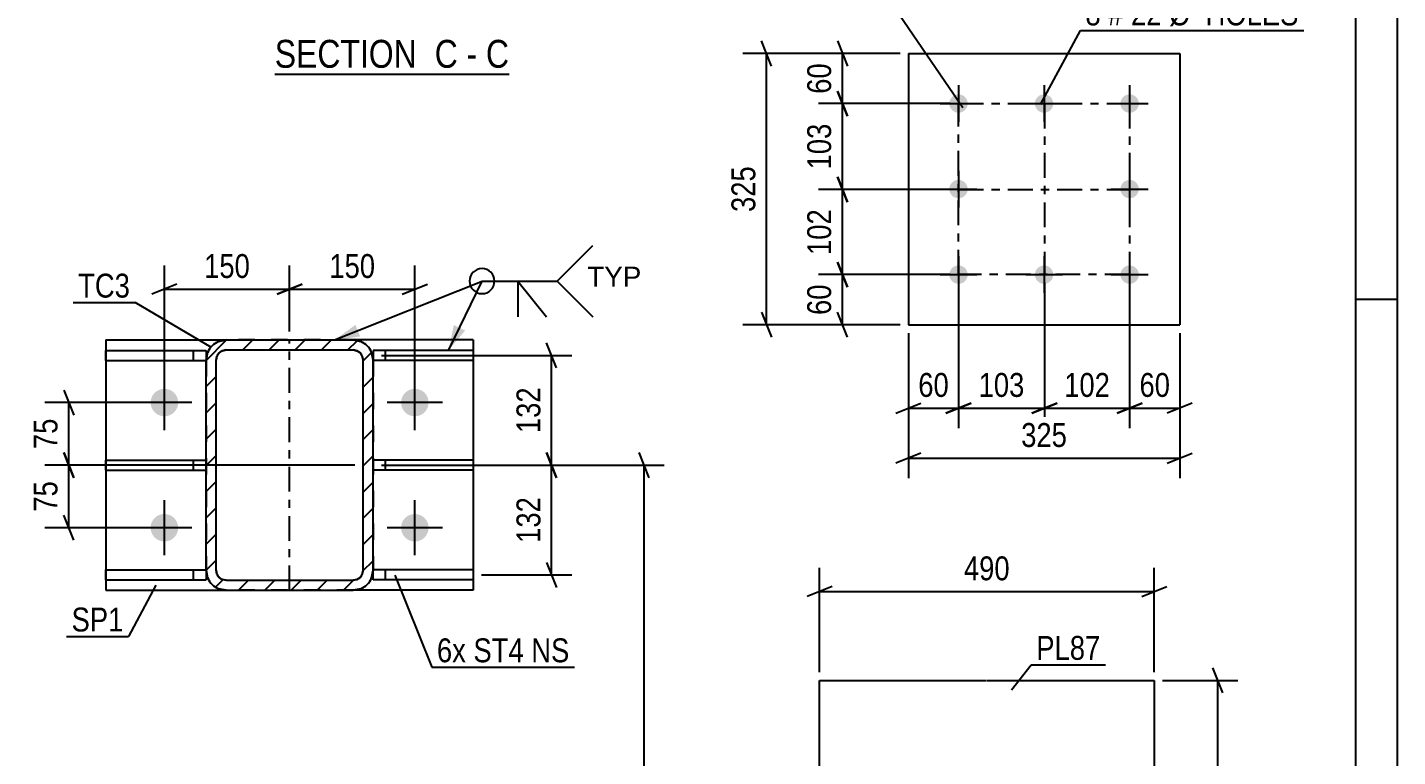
# Model space of a CAD drawing. Header units: millimetres. Extents: x 0 to 594, y 0 to 420.
# Drawn here: x 429.9 to 594, y 243.2 to 330.6 of the extents above; entities that cross this region are included whole.
import ezdxf

# ---------------------------------------------------------------- set-up
doc = ezdxf.new("R2010")
doc.units = ezdxf.units.MM
doc.linetypes.add('DXK_LINE_DOT2', pattern=[3.9198, 1.9599, -1.9599])
doc.linetypes.add('DXK_LINE_DOT3', pattern=[5.9187, 2.979, -0.9799, 0.9799, -0.9799])
doc.styles.add('Arial', font='arial.ttf', dxfattribs={"height": 0.2})
doc.styles.add('Arial Narrow', font='ARIALN.TTF', dxfattribs={"height": 0.2})

# ---------------------------------------------------------------- blocks, each defined once
blk = doc.blocks.new('Unknown-681868478-1131')
at = {"color": 5, "linetype": 'Continuous'}
for p, q in [((594, 0), (594, 420)), ((589, 5), (589, 415)), ((594, 298), (589, 298))]:
    blk.add_line(p, q, dxfattribs=at)
blk = doc.blocks.new('Unknown-681868478-11 - 9034')
at = {"color": 6, "linetype": 'Continuous'}
blk.add_line((459.49, 325.02), (487.56, 325.02), dxfattribs=at)
at = {"color": 0, "linetype": 'Continuous'}
for points in [[(477.6, 325.77), (477.6, 329.27), (459.49, 329.27), (459.49, 325.77)], [(481.42, 325.77), (481.42, 329.27), (478.65, 329.27), (478.65, 325.77)], [(483.74, 325.77), (483.74, 329.27), (482.47, 329.27), (482.47, 325.77)], [(487.56, 325.77), (487.56, 329.27), (484.79, 329.27), (484.79, 325.77)]]:
    blk.add_wipeout(points, dxfattribs=at)
at = {"color": 7, "linetype": 'Continuous', "style": 'Arial Narrow'}
for s, p in [('SECTION ', (459.49, 325.77)), ('C', (478.65, 325.77)), ('C', (484.79, 325.77)), ('-', (482.47, 325.77))]:
    blk.add_text(s, height=3.34, dxfattribs=at).set_placement(p)
blk = doc.blocks.new('Part-681868478-2652 - 2588')
at = {"color": 2, "linetype": 'Continuous'}
for p, q in [((439.27, 264.4), (439.27, 265.6)), ((439.27, 265.6), (451.27, 265.6)), ((439.27, 264.4), (451.27, 264.4)), ((451.27, 265.55), (451.27, 264.4))]:
    blk.add_line(p, q, dxfattribs=at)
at = {"color": 7, "linetype": 'DXK_LINE_DOT2'}
for p, q in [((449.77, 264.4), (449.77, 265.6)), ((451.27, 265.55), (451.27, 265.6)), ((451.27, 265.6), (451.27, 265.55))]:
    blk.add_line(p, q, dxfattribs=at)
blk = doc.blocks.new('Part-681868478-2667 - 2588')
at = {"color": 2, "linetype": 'Continuous'}
for p, q in [((483.27, 265.6), (471.27, 265.6)), ((471.27, 264.4), (471.27, 265.55)), ((483.27, 264.4), (471.27, 264.4)), ((483.27, 265.6), (483.27, 264.4))]:
    blk.add_line(p, q, dxfattribs=at)
at = {"color": 7, "linetype": 'DXK_LINE_DOT2'}
for p, q in [((471.27, 265.55), (471.27, 265.6)), ((471.27, 265.6), (471.27, 265.55)), ((472.77, 264.4), (472.77, 265.6))]:
    blk.add_line(p, q, dxfattribs=at)
blk = doc.blocks.new('Bolt-681868478-2595 - 2588')
at = {"linetype": 'Continuous'}
for points in [[(444.62, 285.65, -1), (447.92, 285.65, -1)], [(474.62, 285.65, -1), (477.92, 285.65, -1)], [(444.62, 270.65, -1), (447.92, 270.65, -1)], [(474.62, 270.65, -1), (477.92, 270.65, -1)]]:
    blk.add_hatch(color=1, dxfattribs=at).paths.add_polyline_path(points)
at = {"color": 1, "linetype": 'Continuous'}
for p, q in [((446.27, 282.35), (446.27, 288.95)), ((476.27, 282.35), (476.27, 288.95)), ((449.57, 285.65), (442.97, 285.65)), ((479.57, 285.65), (472.97, 285.65)), ((446.27, 267.35), (446.27, 273.95)), ((476.27, 267.35), (476.27, 273.95)), ((449.57, 270.65), (442.97, 270.65)), ((479.57, 270.65), (472.97, 270.65))]:
    blk.add_line(p, q, dxfattribs=at)
blk = doc.blocks.new('Part-681868478-2637 - 2588')
at = {"color": 2, "linetype": 'Continuous'}
for p, q in [((483.27, 291.9), (471.27, 291.9)), ((471.27, 291.9), (471.27, 290.75)), ((483.27, 290.7), (471.27, 290.7)), ((483.27, 291.9), (483.27, 290.7))]:
    blk.add_line(p, q, dxfattribs=at)
at = {"color": 7, "linetype": 'DXK_LINE_DOT2'}
for p, q in [((471.27, 290.75), (471.27, 290.7)), ((472.77, 290.7), (472.77, 291.9))]:
    blk.add_line(p, q, dxfattribs=at)
blk = doc.blocks.new('Part-681868478-2688 - 2588')
at = {"color": 2, "linetype": 'Continuous'}
for p, q in [((439.27, 277.55), (439.27, 278.75)), ((439.27, 278.75), (451.27, 278.75)), ((439.27, 277.55), (451.27, 277.55))]:
    blk.add_line(p, q, dxfattribs=at)
at = {"color": 7, "linetype": 'DXK_LINE_DOT2'}
for p, q in [((449.77, 277.55), (449.77, 278.75)), ((451.27, 278.75), (451.27, 277.55))]:
    blk.add_line(p, q, dxfattribs=at)
blk = doc.blocks.new('Part-681868478-2698 - 2588')
at = {"color": 2, "linetype": 'Continuous'}
for p, q in [((439.27, 290.7), (439.27, 291.9)), ((439.27, 291.9), (451.27, 291.9)), ((439.27, 290.7), (451.27, 290.7)), ((451.27, 291.9), (451.27, 290.75))]:
    blk.add_line(p, q, dxfattribs=at)
at = {"color": 7, "linetype": 'DXK_LINE_DOT2'}
for p, q in [((449.77, 290.7), (449.77, 291.9)), ((451.27, 290.75), (451.27, 290.7))]:
    blk.add_line(p, q, dxfattribs=at)
blk = doc.blocks.new('Part-681868478-2703 - 2588')
at = {"color": 2, "linetype": 'Continuous'}
for p, q in [((483.27, 278.75), (471.27, 278.75)), ((483.27, 277.55), (471.27, 277.55)), ((483.27, 278.75), (483.27, 277.55))]:
    blk.add_line(p, q, dxfattribs=at)
at = {"color": 7, "linetype": 'DXK_LINE_DOT2'}
for p, q in [((471.27, 278.75), (471.27, 277.55)), ((472.77, 277.55), (472.77, 278.75))]:
    blk.add_line(p, q, dxfattribs=at)
blk = doc.blocks.new('Part-681868478-2722 - 2588')
at = {"linetype": 'Continuous'}
h = blk.add_hatch(dxfattribs=at)
h.set_pattern_fill('', scale=0.7, style=0, pattern_type=0)
h.set_pattern_definition([(45, (451.2707, 265.5543), (-1.57154, 1.57154), [])])
h.paths.add_polyline_path([(451.27, 290.75), (451.27, 265.55), (451.45, 264.64), (451.97, 263.86), (452.75, 263.34), (453.67, 263.15), (468.87, 263.15), (469.79, 263.34), (470.57, 263.86), (471.09, 264.64), (471.27, 265.55), (471.27, 290.75), (471.09, 291.67), (470.57, 292.45), (469.79, 292.97), (468.87, 293.15), (453.67, 293.15), (452.75, 292.97), (451.97, 292.45), (451.45, 291.67)])
h.paths.add_polyline_path([(452.82, 291.6), (453.21, 291.86), (453.67, 291.95), (468.87, 291.95), (469.33, 291.86), (469.72, 291.6), (469.98, 291.21), (470.07, 290.75), (470.07, 265.55), (469.98, 265.1), (469.72, 264.71), (469.33, 264.45), (468.87, 264.35), (453.67, 264.35), (453.21, 264.45), (452.82, 264.71), (452.56, 265.1), (452.47, 265.55), (452.47, 290.75), (452.56, 291.21)])
at = {"color": 7, "linetype": 'DXK_LINE_DOT2'}
for p, q in [((452.75, 292.97), (453.67, 293.15)), ((453.67, 293.15), (468.87, 293.15)), ((468.87, 293.15), (469.79, 292.97)), ((451.27, 290.75), (451.45, 291.67)), ((451.27, 290.75), (451.27, 265.55)), ((452.56, 291.21), (452.47, 290.75)), ((452.47, 265.55), (452.47, 290.75)), ((453.67, 291.95), (453.21, 291.86)), ((453.67, 291.95), (468.87, 291.95)), ((469.33, 291.86), (468.87, 291.95)), ((470.07, 290.75), (469.98, 291.21)), ((470.07, 265.55), (470.07, 290.75)), ((471.09, 291.67), (471.27, 290.75)), ((471.27, 290.75), (471.27, 265.55)), ((451.45, 264.64), (451.27, 265.55)), ((452.47, 265.55), (452.56, 265.1)), ((453.21, 264.45), (453.67, 264.35)), ((453.67, 264.35), (468.87, 264.35)), ((468.87, 264.35), (469.33, 264.45)), ((469.98, 265.1), (470.07, 265.55)), ((471.27, 265.55), (471.09, 264.64)), ((453.67, 263.15), (452.75, 263.34)), ((453.67, 263.15), (468.87, 263.15)), ((469.79, 263.34), (468.87, 263.15))]:
    blk.add_line(p, q, dxfattribs=at)
at = {"color": 2, "linetype": 'Continuous'}
for p, q in [((453.67, 293.15), (452.75, 292.97)), ((453.67, 293.15), (468.87, 293.15)), ((469.79, 292.97), (468.87, 293.15)), ((451.45, 291.67), (451.27, 290.75)), ((451.27, 265.55), (451.27, 290.75)), ((452.47, 290.75), (452.56, 291.21)), ((452.47, 265.55), (452.47, 290.75)), ((453.21, 291.86), (453.67, 291.95)), ((453.67, 291.95), (468.87, 291.95)), ((468.87, 291.95), (469.33, 291.86)), ((469.98, 291.21), (470.07, 290.75)), ((470.07, 265.55), (470.07, 290.75)), ((471.27, 290.75), (471.09, 291.67)), ((471.27, 265.55), (471.27, 290.75)), ((451.27, 265.55), (451.45, 264.64)), ((452.56, 265.1), (452.47, 265.55)), ((453.67, 264.35), (453.21, 264.45)), ((453.67, 264.35), (468.87, 264.35)), ((469.33, 264.45), (468.87, 264.35)), ((470.07, 265.55), (469.98, 265.1)), ((471.09, 264.64), (471.27, 265.55)), ((452.75, 263.34), (453.67, 263.15)), ((453.67, 263.15), (468.87, 263.15)), ((468.87, 263.15), (469.79, 263.34))]:
    blk.add_line(p, q, dxfattribs=at)
at = {"color": 7, "linetype": 'DXK_LINE_DOT3'}
blk.add_line((461.27, 278.15), (461.27, 278.15), dxfattribs=at)
at = {"color": 7, "linetype": 'DXK_LINE_DOT2'}
for centre, radius, start, end in [((453.67, 290.75), 2.4, 112.5, 157.5), ((468.87, 290.75), 2.4, 22.5, 67.5), ((453.67, 290.75), 1.2, 112.5, 157.5), ((468.87, 290.75), 1.2, 22.5, 67.5), ((453.67, 265.55), 2.4, 202.5, 247.5), ((453.67, 265.55), 1.2, 202.5, 247.5), ((468.87, 265.55), 1.2, 292.5, 337.5), ((468.87, 265.55), 2.4, 292.5, 337.5)]:
    blk.add_arc(centre, radius, start, end, dxfattribs=at)
at = {"color": 2, "linetype": 'Continuous'}
for centre, radius, start, end in [((453.67, 290.75), 2.4, 112.5, 157.5), ((468.87, 290.75), 2.4, 22.5, 67.5), ((453.67, 290.75), 1.2, 112.5, 157.5), ((468.87, 290.75), 1.2, 22.5, 67.5), ((453.67, 265.55), 2.4, 202.5, 247.5), ((453.67, 265.55), 1.2, 202.5, 247.5), ((468.87, 265.55), 1.2, 292.5, 337.5), ((468.87, 265.55), 2.4, 292.5, 337.5)]:
    blk.add_arc(centre, radius, start, end, dxfattribs=at)
blk = doc.blocks.new('Part-681868478-2749 - 2588')
at = {"color": 2, "linetype": 'Continuous'}
for p, q in [((439.27, 293.15), (439.27, 263.15)), ((439.27, 293.15), (453.67, 293.15)), ((483.27, 293.15), (468.87, 293.15)), ((483.27, 293.15), (483.27, 263.15)), ((439.27, 263.15), (453.67, 263.15)), ((483.27, 263.15), (468.87, 263.15))]:
    blk.add_line(p, q, dxfattribs=at)
at = {"color": 7, "linetype": 'DXK_LINE_DOT2'}
for p, q in [((468.87, 293.15), (453.67, 293.15)), ((468.87, 263.15), (453.67, 263.15))]:
    blk.add_line(p, q, dxfattribs=at)
at = {"color": 7, "linetype": 'DXK_LINE_DOT3'}
blk.add_line((461.27, 263.15), (461.27, 293.15), dxfattribs=at)
blk = doc.blocks.new('Part-681868478-12249 - 12248')
at = {"color": 2, "linetype": 'Continuous'}
for p, q in [((524.75, 203.35), (524.75, 252.35)), ((524.75, 252.35), (544.75, 252.35)), ((544.85, 252.35), (564.85, 252.35)), ((564.85, 252.35), (564.85, 203.35)), ((544.75, 203.35), (524.75, 203.35)), ((564.85, 203.35), (544.85, 203.35))]:
    blk.add_line(p, q, dxfattribs=at)
blk = doc.blocks.new('Part-681868478-12284 - 12283')
at = {"color": 2, "linetype": 'Continuous'}
for p, q in [((535.4, 327.48), (535.4, 294.98)), ((535.4, 327.48), (567.9, 327.48)), ((567.9, 327.48), (567.9, 294.98)), ((535.4, 294.98), (567.9, 294.98))]:
    blk.add_line(p, q, dxfattribs=at)
blk = doc.blocks.new('Bolt-681868478-12285 - 12283')
at = {"linetype": 'Continuous'}
for points in [[(541.4, 322.58, -1), (541.4, 320.38, -1)], [(551.65, 322.58, -1), (551.65, 320.38, -1)], [(561.9, 322.58, -1), (561.9, 320.38, -1)], [(541.4, 312.33, -1), (541.4, 310.13, -1)], [(561.9, 312.33, -1), (561.9, 310.13, -1)], [(541.4, 302.08, -1), (541.4, 299.88, -1)], [(551.65, 302.08, -1), (551.65, 299.88, -1)], [(561.9, 302.08, -1), (561.9, 299.88, -1)]]:
    blk.add_hatch(color=1, dxfattribs=at).paths.add_polyline_path(points)
at = {"color": 1, "linetype": 'Continuous'}
for p, q in [((541.4, 323.68), (541.4, 319.28)), ((551.65, 323.68), (551.65, 319.28)), ((561.9, 323.68), (561.9, 319.28)), ((539.2, 321.48), (543.6, 321.48)), ((549.45, 321.48), (553.85, 321.48)), ((559.7, 321.48), (564.1, 321.48)), ((541.4, 313.43), (541.4, 309.03)), ((561.9, 313.43), (561.9, 309.03)), ((539.2, 311.23), (543.6, 311.23)), ((559.7, 311.23), (564.1, 311.23)), ((541.4, 303.18), (541.4, 298.78)), ((551.65, 303.18), (551.65, 298.78)), ((561.9, 303.18), (561.9, 298.78)), ((539.2, 300.98), (543.6, 300.98)), ((549.45, 300.98), (553.85, 300.98)), ((559.7, 300.98), (564.1, 300.98))]:
    blk.add_line(p, q, dxfattribs=at)
blk = doc.blocks.new('Rectangle-681868478-13965 - 12283')
at = {"color": 1, "linetype": 'DXK_LINE_DOT3'}
blk.add_lwpolyline([(541.4, 321.48), (561.9, 321.48), (561.9, 300.98), (541.4, 300.98), (541.4, 321.48)], close=True, dxfattribs=at)
blk = doc.blocks.new('Line-681868478-13975 - 12283')
at = {"color": 1, "linetype": 'DXK_LINE_DOT3'}
blk.add_line((551.7, 321.48), (551.7, 300.98), dxfattribs=at)
blk = doc.blocks.new('Line-681868478-13982 - 12283')
at = {"color": 1, "linetype": 'DXK_LINE_DOT3'}
blk.add_line((541.4, 311.18), (561.9, 311.18), dxfattribs=at)
blk = doc.blocks.new('StraightDimension-681868478-8924 - 2588')
at = {"color": 7, "linetype": 'Continuous'}
for p, q in [((434.21, 279.65), (435.41, 276.65)), ((469.07, 278.15), (431.96, 278.15)), ((434.81, 270.65), (434.81, 278.15)), ((435.41, 269.15), (434.21, 272.15)), ((445.27, 270.65), (431.96, 270.65))]:
    blk.add_line(p, q, dxfattribs=at)
at = {"color": 0}
blk.add_wipeout([(434.06, 276.83), (429.86, 276.83), (429.86, 271.98), (434.06, 271.98)], dxfattribs=at)
at = {"color": 3, "style": 'Arial Narrow'}
blk.add_text('75', height=2.863, rotation=90.0002, dxfattribs=at).set_placement((433.46, 272.58))
blk = doc.blocks.new('StraightDimension-681868478-8923 - 2588')
at = {"color": 7, "linetype": 'Continuous'}
for p, q in [((445.27, 285.65), (431.96, 285.65)), ((434.21, 287.15), (435.41, 284.15)), ((434.81, 278.15), (434.81, 285.65)), ((435.41, 276.65), (434.21, 279.65)), ((469.07, 278.15), (431.96, 278.15))]:
    blk.add_line(p, q, dxfattribs=at)
at = {"color": 0}
blk.add_wipeout([(434.06, 284.33), (429.86, 284.33), (429.86, 279.48), (434.06, 279.48)], dxfattribs=at)
at = {"color": 3, "style": 'Arial Narrow'}
blk.add_text('75', height=2.863, rotation=90.0002, dxfattribs=at).set_placement((433.46, 280.08))
blk = doc.blocks.new('StraightDimension-681868478-8889 - 2588')
at = {"color": 7, "linetype": 'Continuous'}
for p, q in [((461.27, 294.15), (461.27, 302.08)), ((476.27, 286.65), (476.27, 302.08)), ((462.77, 299.83), (459.77, 298.63)), ((461.27, 299.23), (476.27, 299.23)), ((474.77, 298.63), (477.77, 299.83))]:
    blk.add_line(p, q, dxfattribs=at)
at = {"color": 0}
blk.add_wipeout([(472.11, 299.98), (472.11, 304.18), (465.43, 304.18), (465.43, 299.98)], dxfattribs=at)
at = {"color": 3, "style": 'Arial Narrow'}
blk.add_text('150', height=2.863, dxfattribs=at).set_placement((466.03, 300.58))
blk = doc.blocks.new('StraightDimension-681868478-8856 - 2588')
at = {"color": 7, "linetype": 'Continuous'}
for p, q in [((504.33, 276.65), (503.13, 279.65)), ((472.27, 278.15), (506.13, 278.15)), ((503.73, 195.15), (503.73, 278.15)), ((503.13, 196.65), (504.33, 193.65)), ((472.27, 195.15), (506.13, 195.15))]:
    blk.add_line(p, q, dxfattribs=at)
at = {"color": 0}
blk.add_wipeout([(502.98, 240.91), (498.78, 240.91), (498.78, 232.4), (502.98, 232.4)], dxfattribs=at)
at = {"color": 3, "style": 'Arial Narrow'}
blk.add_text('3190', height=2.863, rotation=90.0002, dxfattribs=at).set_placement((502.38, 233))
blk = doc.blocks.new('StraightDimension-681868478-8870 - 2588')
at = {"color": 7, "linetype": 'Continuous'}
for p, q in [((493.26, 289.8), (492.06, 292.8)), ((472.27, 291.3), (495.06, 291.3)), ((492.66, 278.15), (492.66, 291.3)), ((492.06, 279.65), (493.26, 276.65)), ((472.27, 278.15), (495.06, 278.15))]:
    blk.add_line(p, q, dxfattribs=at)
at = {"color": 0}
blk.add_wipeout([(491.91, 288.07), (487.71, 288.07), (487.71, 281.39), (491.91, 281.39)], dxfattribs=at)
at = {"color": 3, "style": 'Arial Narrow'}
blk.add_text('132', height=2.863, rotation=90.0002, dxfattribs=at).set_placement((491.31, 281.99))
blk = doc.blocks.new('StraightDimension-681868478-8871 - 2588')
at = {"color": 7, "linetype": 'Continuous'}
for p, q in [((493.26, 276.65), (492.06, 279.65)), ((472.27, 278.15), (495.06, 278.15)), ((492.66, 265), (492.66, 278.15)), ((492.06, 266.5), (493.26, 263.5)), ((484.27, 265), (495.06, 265))]:
    blk.add_line(p, q, dxfattribs=at)
at = {"color": 0}
blk.add_wipeout([(491.91, 274.92), (487.71, 274.92), (487.71, 268.24), (491.91, 268.24)], dxfattribs=at)
at = {"color": 3, "style": 'Arial Narrow'}
blk.add_text('132', height=2.863, rotation=90.0002, dxfattribs=at).set_placement((491.31, 268.84))
blk = doc.blocks.new('StraightDimension-681868478-8890 - 2588')
at = {"color": 7, "linetype": 'Continuous'}
for p, q in [((446.27, 286.65), (446.27, 302.08)), ((461.27, 294.15), (461.27, 302.08)), ((447.77, 299.83), (444.77, 298.63)), ((446.27, 299.23), (461.27, 299.23)), ((459.77, 298.63), (462.77, 299.83))]:
    blk.add_line(p, q, dxfattribs=at)
at = {"color": 0}
blk.add_wipeout([(457.11, 299.98), (457.11, 304.18), (450.43, 304.18), (450.43, 299.98)], dxfattribs=at)
at = {"color": 3, "style": 'Arial Narrow'}
blk.add_text('150', height=2.863, dxfattribs=at).set_placement((451.03, 300.58))
blk = doc.blocks.new('StraightDimension-681868478-12628 - 12248')
at = {"color": 7, "linetype": 'Continuous'}
for p, q in [((573.06, 250.85), (571.86, 253.85)), ((565.85, 252.35), (574.86, 252.35)), ((572.46, 203.35), (572.46, 252.35)), ((571.86, 204.85), (573.06, 201.85)), ((565.85, 203.35), (574.86, 203.35))]:
    blk.add_line(p, q, dxfattribs=at)
at = {"color": 0}
blk.add_wipeout([(571.71, 231.19), (567.51, 231.19), (567.51, 224.51), (571.71, 224.51)], dxfattribs=at)
at = {"color": 3, "style": 'Arial Narrow'}
blk.add_text('490', height=2.863, rotation=90.0002, dxfattribs=at).set_placement((571.11, 225.11))
blk = doc.blocks.new('StraightDimension-681868478-12632 - 12248')
at = {"color": 7, "linetype": 'Continuous'}
for p, q in [((524.75, 253.35), (524.75, 265.85)), ((564.85, 253.35), (564.85, 265.85)), ((526.25, 263.6), (523.25, 262.4)), ((524.75, 263), (564.85, 263)), ((563.35, 262.4), (566.35, 263.6))]:
    blk.add_line(p, q, dxfattribs=at)
at = {"color": 0}
blk.add_wipeout([(548.14, 263.75), (548.14, 267.95), (541.45, 267.95), (541.45, 263.75)], dxfattribs=at)
at = {"color": 3, "style": 'Arial Narrow'}
blk.add_text('490', height=2.863, dxfattribs=at).set_placement((542.05, 264.35))
blk = doc.blocks.new('StraightDimension-681868478-12668 - 12283')
at = {"color": 7, "linetype": 'Continuous'}
for p, q in [((519.01, 325.98), (517.81, 328.98)), ((534.4, 327.48), (515.56, 327.48)), ((518.41, 294.98), (518.41, 327.48)), ((517.81, 296.48), (519.01, 293.48)), ((534.4, 294.98), (515.56, 294.98))]:
    blk.add_line(p, q, dxfattribs=at)
at = {"color": 0}
blk.add_wipeout([(517.66, 314.57), (513.46, 314.57), (513.46, 307.89), (517.66, 307.89)], dxfattribs=at)
at = {"color": 3, "style": 'Arial Narrow'}
blk.add_text('325', height=2.863, rotation=90.0002, dxfattribs=at).set_placement((517.06, 308.49))
blk = doc.blocks.new('StraightDimension-681868478-12672 - 12283')
at = {"color": 7, "linetype": 'Continuous'}
for p, q in [((561.9, 299.98), (561.9, 282.58)), ((567.9, 293.98), (567.9, 282.58)), ((560.4, 284.38), (563.4, 285.58)), ((561.9, 284.98), (567.9, 284.98)), ((569.4, 285.58), (566.4, 284.38))]:
    blk.add_line(p, q, dxfattribs=at)
at = {"color": 0}
blk.add_wipeout([(567.33, 285.73), (567.33, 289.93), (562.48, 289.93), (562.48, 285.73)], dxfattribs=at)
at = {"color": 3, "style": 'Arial Narrow'}
blk.add_text('60', height=2.863, dxfattribs=at).set_placement((563.08, 286.33))
blk = doc.blocks.new('StraightDimension-681868478-12673 - 12283')
at = {"color": 7, "linetype": 'Continuous'}
for p, q in [((551.7, 299.98), (551.7, 282.58)), ((561.9, 299.98), (561.9, 282.58)), ((550.2, 284.38), (553.2, 285.58)), ((551.7, 284.98), (561.9, 284.98)), ((563.4, 285.58), (560.4, 284.38))]:
    blk.add_line(p, q, dxfattribs=at)
at = {"color": 0}
blk.add_wipeout([(560.15, 285.73), (560.15, 289.93), (553.46, 289.93), (553.46, 285.73)], dxfattribs=at)
at = {"color": 3, "style": 'Arial Narrow'}
blk.add_text('102', height=2.863, dxfattribs=at).set_placement((554.06, 286.33))
blk = doc.blocks.new('StraightDimension-681868478-12674 - 12283')
at = {"color": 7, "linetype": 'Continuous'}
for p, q in [((541.4, 299.98), (541.4, 282.58)), ((551.7, 299.98), (551.7, 282.58)), ((539.9, 284.38), (542.9, 285.58)), ((541.4, 284.98), (551.7, 284.98)), ((553.2, 285.58), (550.2, 284.38))]:
    blk.add_line(p, q, dxfattribs=at)
at = {"color": 0}
blk.add_wipeout([(549.9, 285.73), (549.9, 289.93), (543.21, 289.93), (543.21, 285.73)], dxfattribs=at)
at = {"color": 3, "style": 'Arial Narrow'}
blk.add_text('103', height=2.863, dxfattribs=at).set_placement((543.81, 286.33))
blk = doc.blocks.new('StraightDimension-681868478-12675 - 12283')
at = {"color": 7, "linetype": 'Continuous'}
for p, q in [((541.4, 299.98), (541.4, 282.58)), ((535.4, 293.98), (535.4, 282.58)), ((533.9, 284.38), (536.9, 285.58)), ((535.4, 284.98), (541.4, 284.98)), ((542.9, 285.58), (539.9, 284.38))]:
    blk.add_line(p, q, dxfattribs=at)
at = {"color": 0}
blk.add_wipeout([(540.83, 285.73), (540.83, 289.93), (535.98, 289.93), (535.98, 285.73)], dxfattribs=at)
at = {"color": 3, "style": 'Arial Narrow'}
blk.add_text('60', height=2.863, dxfattribs=at).set_placement((536.58, 286.33))
blk = doc.blocks.new('StraightDimension-681868478-12688 - 12283')
at = {"color": 7, "linetype": 'Continuous'}
for p, q in [((535.4, 293.98), (535.4, 276.58)), ((567.9, 293.98), (567.9, 276.58)), ((536.9, 279.58), (533.9, 278.38)), ((566.4, 278.38), (569.4, 279.58)), ((535.4, 278.98), (567.9, 278.98))]:
    blk.add_line(p, q, dxfattribs=at)
at = {"color": 0}
blk.add_wipeout([(555, 279.73), (555, 283.93), (548.31, 283.93), (548.31, 279.73)], dxfattribs=at)
at = {"color": 3, "style": 'Arial Narrow'}
blk.add_text('325', height=2.863, dxfattribs=at).set_placement((548.91, 280.33))
blk = doc.blocks.new('StraightDimension-681868478-23333 - 12283')
at = {"color": 7, "linetype": 'Continuous'}
for p, q in [((526.89, 328.98), (528.09, 325.98)), ((534.4, 327.48), (524.64, 327.48)), ((527.49, 321.48), (527.49, 327.48)), ((528.09, 319.98), (526.89, 322.98)), ((540.4, 321.48), (524.64, 321.48))]:
    blk.add_line(p, q, dxfattribs=at)
at = {"color": 0}
blk.add_wipeout([(526.74, 326.91), (522.54, 326.91), (522.54, 322.05), (526.74, 322.05)], dxfattribs=at)
at = {"color": 3, "style": 'Arial Narrow'}
blk.add_text('60', height=2.863, rotation=90.0002, dxfattribs=at).set_placement((526.14, 322.65))
blk = doc.blocks.new('StraightDimension-681868478-23334 - 12283')
at = {"color": 7, "linetype": 'Continuous'}
for p, q in [((526.89, 322.98), (528.09, 319.98)), ((540.4, 321.48), (524.64, 321.48)), ((527.49, 311.18), (527.49, 321.48)), ((528.09, 309.68), (526.89, 312.68)), ((540.4, 311.18), (524.64, 311.18))]:
    blk.add_line(p, q, dxfattribs=at)
at = {"color": 0}
blk.add_wipeout([(526.74, 319.67), (522.54, 319.67), (522.54, 312.99), (526.74, 312.99)], dxfattribs=at)
at = {"color": 3, "style": 'Arial Narrow'}
blk.add_text('103', height=2.863, rotation=90.0002, dxfattribs=at).set_placement((526.14, 313.59))
blk = doc.blocks.new('StraightDimension-681868478-23335 - 12283')
at = {"color": 7, "linetype": 'Continuous'}
for p, q in [((526.89, 312.68), (528.09, 309.68)), ((540.4, 311.18), (524.64, 311.18)), ((527.49, 300.98), (527.49, 311.18)), ((528.09, 299.48), (526.89, 302.48)), ((540.4, 300.98), (524.64, 300.98))]:
    blk.add_line(p, q, dxfattribs=at)
at = {"color": 0}
blk.add_wipeout([(526.74, 309.42), (522.54, 309.42), (522.54, 302.74), (526.74, 302.74)], dxfattribs=at)
at = {"color": 3, "style": 'Arial Narrow'}
blk.add_text('102', height=2.863, rotation=90.0002, dxfattribs=at).set_placement((526.14, 303.34))
blk = doc.blocks.new('StraightDimension-681868478-23336 - 12283')
at = {"color": 7, "linetype": 'Continuous'}
for p, q in [((526.89, 302.48), (528.09, 299.48)), ((540.4, 300.98), (524.64, 300.98)), ((527.49, 294.98), (527.49, 300.98)), ((528.09, 293.48), (526.89, 296.48)), ((534.4, 294.98), (524.64, 294.98))]:
    blk.add_line(p, q, dxfattribs=at)
at = {"color": 0}
blk.add_wipeout([(526.74, 300.41), (522.54, 300.41), (522.54, 295.55), (526.74, 295.55)], dxfattribs=at)
at = {"color": 3, "style": 'Arial Narrow'}
blk.add_text('60', height=2.863, rotation=90.0002, dxfattribs=at).set_placement((526.14, 296.15))
blk = doc.blocks.new('MarkSet-681868478-9609 - 2588')
at = {"color": 0}
for points in [[(482.39, 254.53), (482.39, 257.53), (478.92, 257.53), (478.92, 254.53)], [(489.32, 254.53), (489.32, 257.53), (483.29, 257.53), (483.29, 254.53)], [(494.78, 254.53), (494.78, 257.53), (490.22, 257.53), (490.22, 254.53)]]:
    blk.add_wipeout(points, dxfattribs=at)
for points in [[(482.39, 254.53), (482.39, 257.53), (478.92, 257.53), (478.92, 254.53)], [(489.32, 254.53), (489.32, 257.53), (483.29, 257.53), (483.29, 254.53)], [(494.78, 254.53), (494.78, 257.53), (490.22, 257.53), (490.22, 254.53)]]:
    blk.add_wipeout(points, dxfattribs=at)
at = {"color": 30, "linetype": 'Continuous'}
for p, q in [((473.88, 264.97), (478.32, 253.93)), ((478.32, 253.93), (495.38, 253.93))]:
    blk.add_line(p, q, dxfattribs=at)
at = {"color": 3, "style": 'Arial Narrow'}
for s, p in [('6x', (478.92, 254.53)), ('ST4', (483.29, 254.53)), ('NS', (490.22, 254.53))]:
    blk.add_text(s, height=2.863, dxfattribs=at).set_placement(p)
blk = doc.blocks.new('Mark-681868478-9593 - 2588')
at = {"color": 0}
blk.add_wipeout([(442.15, 298.23), (442.15, 301.23), (435.94, 301.23), (435.94, 298.23)], dxfattribs=at)
blk.add_wipeout([(442.15, 298.23), (442.15, 301.23), (435.94, 301.23), (435.94, 298.23)], dxfattribs=at)
at = {"color": 30, "linetype": 'Continuous'}
for p in [(435.34, 297.63), (451.9, 292.24)]:
    blk.add_line(p, (442.75, 297.63), dxfattribs=at)
at = {"color": 3, "style": 'Arial Narrow'}
blk.add_text('TC3', height=2.863, dxfattribs=at).set_placement((435.94, 298.23))
blk = doc.blocks.new('Mark-681868478-9596 - 2588')
at = {"color": 0}
blk.add_wipeout([(441.36, 258.22), (441.36, 261.22), (435.15, 261.22), (435.15, 258.22)], dxfattribs=at)
blk.add_wipeout([(441.36, 258.22), (441.36, 261.22), (435.15, 261.22), (435.15, 258.22)], dxfattribs=at)
at = {"color": 30, "linetype": 'Continuous'}
for p in [(445.24, 263.75), (434.55, 257.62)]:
    blk.add_line(p, (441.96, 257.62), dxfattribs=at)
at = {"color": 3, "style": 'Arial Narrow'}
blk.add_text('SP1', height=2.863, dxfattribs=at).set_placement((435.15, 258.22))
blk = doc.blocks.new('WeldMark-681868478-14590 - 2588')
at = {"linetype": 'Continuous'}
for points in [[(469.72, 293.57), (466.65, 293.15), (469.16, 294.96)], [(482.29, 294.28), (480.31, 291.9), (480.94, 294.93)]]:
    blk.add_hatch(color=30, dxfattribs=at).paths.add_polyline_path(points)
at = {"color": 30, "linetype": 'Continuous'}
for p, q in [((466.65, 293.15), (484.32, 300.2)), ((480.31, 291.9), (484.32, 300.2)), ((484.32, 300.2), (493.32, 300.2))]:
    blk.add_line(p, q, dxfattribs=at)
at = {"color": 3, "linetype": 'Continuous'}
for q in [(492.03, 295.91), (488.6, 295.91)]:
    blk.add_line((488.6, 300.2), q, dxfattribs=at)
for start, end in [(90, 270), (270, 90)]:
    blk.add_arc((484.32, 300.2), 1.5, start, end, dxfattribs=at)
at = {"color": 0, "linetype": 'Continuous'}
blk.add_wipeout([(503.4, 299.55), (503.4, 302.05), (496.92, 302.05), (496.92, 299.55)], dxfattribs=at)
blk.add_wipeout([(503.4, 299.55), (503.4, 302.05), (496.92, 302.05), (496.92, 299.55)], dxfattribs=at)
at = {"color": 3, "linetype": 'Continuous'}
for q in [(497.6, 304.48), (497.6, 295.91)]:
    blk.add_line((493.32, 300.2), q, dxfattribs=at)
at = {"color": 3, "linetype": 'Continuous', "style": 'Arial'}
blk.add_text('TYP', height=2.388, dxfattribs=at).set_placement((496.92, 299.55))
blk = doc.blocks.new('Mark-681868478-12778 - 12248')
at = {"color": 0}
blk.add_wipeout([(558.39, 254.82), (558.39, 257.82), (550.72, 257.82), (550.72, 254.82)], dxfattribs=at)
blk.add_wipeout([(558.39, 254.82), (558.39, 257.82), (550.72, 257.82), (550.72, 254.82)], dxfattribs=at)
at = {"color": 30, "linetype": 'Continuous'}
for p, q in [((547.75, 251.24), (550.12, 254.22)), ((550.12, 254.22), (558.99, 254.22))]:
    blk.add_line(p, q, dxfattribs=at)
at = {"color": 3, "style": 'Arial Narrow'}
blk.add_text('PL87', height=2.863, dxfattribs=at).set_placement((550.72, 254.82))
blk = doc.blocks.new('Mark-681868478-12787 - 12283')
at = {"color": 0}
for points in [[(558.44, 330.85), (558.44, 333.85), (556.61, 333.85), (556.61, 330.85)], [(561.17, 330.85), (561.17, 333.85), (559.34, 333.85), (559.34, 330.85)], [(565.72, 330.85), (565.72, 333.85), (562.07, 333.85), (562.07, 330.85)], [(582.15, 330.85), (582.15, 333.85), (566.62, 333.85), (566.62, 330.85)]]:
    blk.add_wipeout(points, dxfattribs=at)
for points in [[(558.44, 330.85), (558.44, 333.85), (556.61, 333.85), (556.61, 330.85)], [(561.17, 330.85), (561.17, 333.85), (559.34, 333.85), (559.34, 330.85)], [(565.72, 330.85), (565.72, 333.85), (562.07, 333.85), (562.07, 330.85)], [(582.15, 330.85), (582.15, 333.85), (566.62, 333.85), (566.62, 330.85)]]:
    blk.add_wipeout(points, dxfattribs=at)
at = {"color": 7, "linetype": 'Continuous'}
for p, q in [((551.23, 321.38), (556.01, 330.25)), ((556.01, 330.25), (582.75, 330.25))]:
    blk.add_line(p, q, dxfattribs=at)
at = {"color": 3, "style": 'Arial Narrow'}
for s, height, p in [('8', 2.86, (556.61, 330.85)), ('#', 2.86, (559.34, 330.85)), ('22', 2.863, (562.07, 330.85)), ('Ø  HOLES', 2.863, (566.62, 330.85))]:
    blk.add_text(s, height=height, dxfattribs=at).set_placement(p)
blk = doc.blocks.new('Mark-681868478-12784 - 12283')
at = {"color": 0}
blk.add_wipeout([(533.72, 332.66), (533.72, 335.66), (527.51, 335.66), (527.51, 332.66)], dxfattribs=at)
blk.add_wipeout([(533.72, 332.66), (533.72, 335.66), (527.51, 335.66), (527.51, 332.66)], dxfattribs=at)
at = {"color": 30, "linetype": 'Continuous'}
for p in [(526.91, 332.06), (541.93, 320.95)]:
    blk.add_line(p, (534.32, 332.06), dxfattribs=at)
at = {"color": 3, "style": 'Arial Narrow'}
blk.add_text('SP4', height=2.863, dxfattribs=at).set_placement((527.51, 332.66))

msp = doc.modelspace()

# ---------------------------------------------------------------- block references
for name in ['Unknown-681868478-1131', 'Part-681868478-12284 - 12283', 'Bolt-681868478-12285 - 12283', 'Rectangle-681868478-13965 - 12283', 'Line-681868478-13975 - 12283', 'Line-681868478-13982 - 12283', 'Part-681868478-2749 - 2588', 'Part-681868478-2722 - 2588', 'Part-681868478-2698 - 2588', 'Part-681868478-2637 - 2588', 'Bolt-681868478-2595 - 2588', 'Part-681868478-2688 - 2588', 'Part-681868478-2703 - 2588', 'Part-681868478-2652 - 2588', 'Part-681868478-2667 - 2588', 'Part-681868478-12249 - 12248']:
    msp.add_blockref(name, (0, 0))

# ---------------------------------------------------------------- next in the draw order: block references
for name in ['Mark-681868478-12787 - 12283', 'Unknown-681868478-11 - 9034', 'StraightDimension-681868478-12668 - 12283', 'StraightDimension-681868478-12672 - 12283', 'StraightDimension-681868478-8924 - 2588', 'StraightDimension-681868478-8856 - 2588', 'Mark-681868478-9596 - 2588', 'StraightDimension-681868478-12628 - 12248']:
    msp.add_blockref(name, (0, 0))

# ---------------------------------------------------------------- next in the draw order: block references
for name in ['StraightDimension-681868478-23333 - 12283', 'StraightDimension-681868478-12673 - 12283', 'StraightDimension-681868478-8923 - 2588', 'StraightDimension-681868478-12632 - 12248']:
    msp.add_blockref(name, (0, 0))

# ---------------------------------------------------------------- next in the draw order: block references
for name in ['StraightDimension-681868478-23334 - 12283', 'StraightDimension-681868478-8889 - 2588', 'StraightDimension-681868478-12674 - 12283', 'Mark-681868478-12778 - 12248']:
    msp.add_blockref(name, (0, 0))

# ---------------------------------------------------------------- next in the draw order: block references
for name in ['Mark-681868478-12784 - 12283', 'StraightDimension-681868478-8890 - 2588', 'StraightDimension-681868478-12675 - 12283', 'StraightDimension-681868478-8870 - 2588']:
    msp.add_blockref(name, (0, 0))

# ---------------------------------------------------------------- next in the draw order: block references
for name in ['StraightDimension-681868478-23335 - 12283', 'WeldMark-681868478-14590 - 2588', 'Mark-681868478-9593 - 2588', 'StraightDimension-681868478-12688 - 12283', 'StraightDimension-681868478-8871 - 2588']:
    msp.add_blockref(name, (0, 0))

# ---------------------------------------------------------------- next in the draw order: block references
for name in ['StraightDimension-681868478-23336 - 12283', 'MarkSet-681868478-9609 - 2588']:
    msp.add_blockref(name, (0, 0))

doc.saveas('drawing.dxf')
